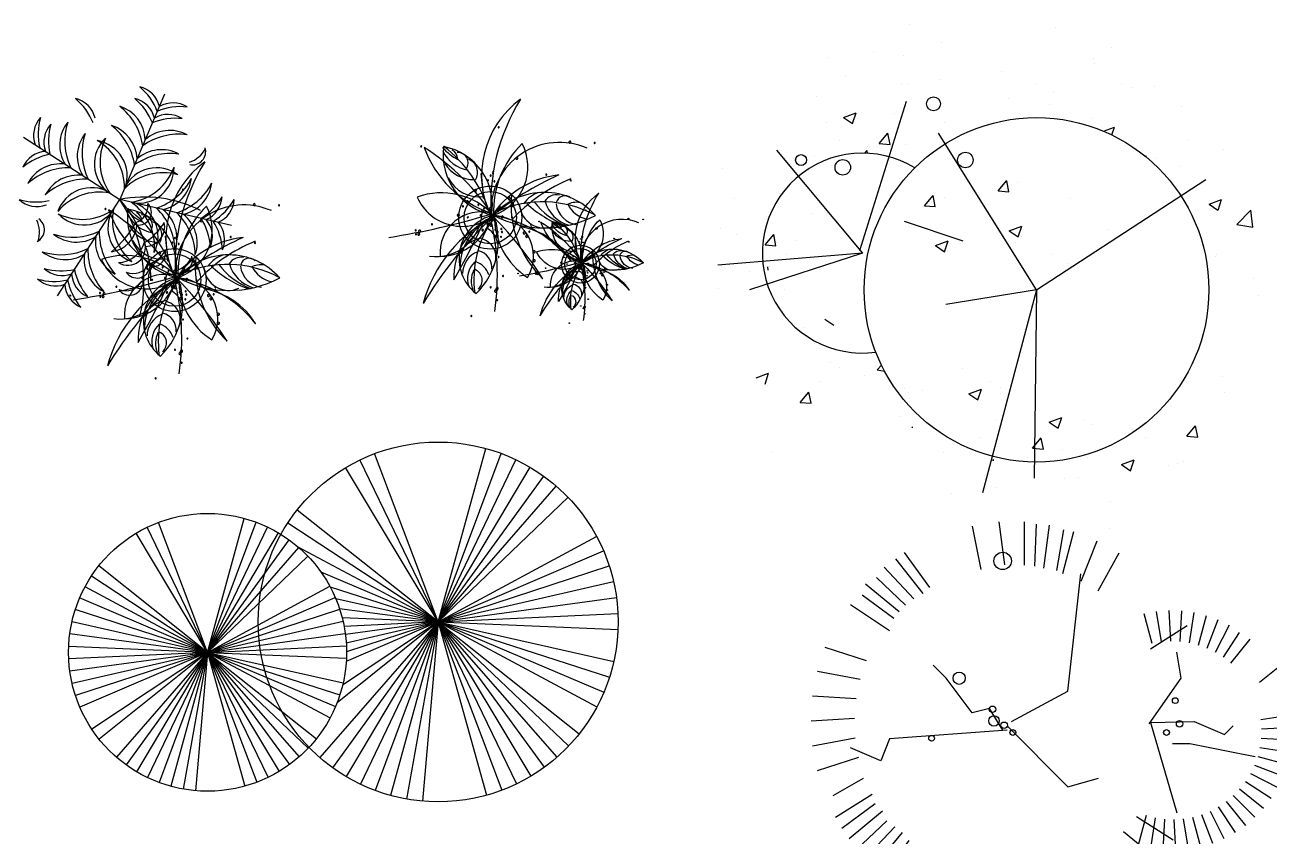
# Model space of a CAD drawing. Extents: x -42728 to 99010, y -18674 to 47645.
# Drawn here: x 42498 to 46015, y 3193 to 5488 of the extents above; entities that cross this region are included whole.
import ezdxf

# ---------------------------------------------------------------- set-up
doc = ezdxf.new("R2010")
doc.units = 0
doc.header["$LTSCALE"] = 100
doc.header["$MEASUREMENT"] = 0
doc.layers.get('0').update_dxf_attribs({"linetype": 'CONTINUOUS'})

# ---------------------------------------------------------------- blocks, each defined once
blk = doc.blocks.new('A$C11237E20')
for p in [(411.5, 805.9), (12.8, 684), (108.2, 235.3), (600.8, 434.4)]:
    blk.add_line(p, (284.8, 507.4))
for radius in [89.1, 73.9]:
    blk.add_circle((439.6, 279.6), radius)
for centre, radius, start, end in [((323.7, 753.4), 74.9, 13.29, 76.6243), ((233.6, 696.4), 168.5, 21.0763, 50.3794), ((51.8, 663.6), 168.5, 21.0763, 50.3794), ((141.9, 720.5), 74.9, 13.29, 76.6243), ((219.6, 663.5), 168.5, 21.0763, 50.3794), ((309.7, 720.5), 74.9, 13.29, 76.6243), ((434.8, 706.2), 74.9, 57.3757, 120.71), ((115.9, 689), 74.9, 137.3757, 200.71), ((222.5, 692.1), 168.5, 163.6206, 192.9237), ((177.5, 634.3), 173.8, 8.3712, 52.0366), ((253, 672.5), 103.7, 2.2489, 72.3937), ((420.8, 673.3), 74.9, 57.3757, 120.71), ((456.4, 601.8), 168.5, 83.6206, 112.9237), ((145, 670.1), 74.9, 137.3757, 200.71), ((251.5, 673.3), 168.5, 163.6206, 192.9237), ((218.8, 662.1), 103.7, 141.6063, 211.7511), ((302.8, 672.6), 173.8, 161.9634, 205.6288), ((230, 618.2), 103.7, 2.2489, 72.3937), ((154.4, 580), 173.8, 8.3712, 52.0366), ((442.4, 568.9), 168.5, 83.6206, 112.9237), ((268.2, 629.9), 103.7, 141.6063, 211.7511), ((352.2, 640.5), 173.8, 161.9634, 205.6288), ((313.9, 607.9), 101.1, 133.3654, 233.5741), ((144.9, 541.5), 152.9, 358.6665, 60.1878), ((204.5, 574.4), 101.1, 340.4259, 80.6346), ((381.7, 613.9), 152.9, 153.8122, 215.3335), ((450.7, 518.4), 173.8, 81.9634, 125.6288), ((425.7, 599.3), 103.7, 61.6063, 131.7511), ((79.2, 568.9), 74.9, 93.29, 156.6243), ((119.7, 470.3), 168.5, 101.0763, 130.3794), ((427.6, 464.1), 173.8, 81.9634, 125.6288), ((402.6, 544.9), 103.7, 61.6063, 131.7511), ((455.2, 689.6), 81.1, 288.7894, 332.382), ((490.2, 642.7), 37.3, 258.2525, 17.258), ((116.6, 504.8), 103.7, 82.2489, 152.3937), ((294.1, 651), 152.9, 278.6665, 340.1878), ((336.9, 598.1), 101.1, 260.4259, 0.6346), ((683.8, 397.9), 268.5, 126.2214, 205.7442), ((1003.9, 318), 563.1, 148.2288, 183.7368), ((141.1, 423.7), 173.8, 88.3712, 132.0366), ((166.1, 472.6), 103.7, 82.2489, 152.3937), ((190.6, 391.6), 173.8, 88.3712, 132.0366), ((406.5, 430.4), 152.9, 73.8122, 135.3335), ((388.8, 496.2), 101.1, 53.3654, 153.5741), ((333.7, 648.4), 173.8, 288.3712, 332.0366), ((384.5, 580.6), 103.7, 282.2489, 352.3937), ((204.8, 439.9), 101.1, 60.4259, 160.6346), ((226.9, 375.5), 152.9, 78.6665, 140.1878), ((391.2, 635.1), 173.8, 288.3712, 332.0366), ((463.7, 535), 1.5, 148.4593, 328.4593), ((463.7, 535), 1.5, 328.4593, 148.4593), ((442, 567.3), 103.7, 282.2489, 352.3937), ((47.5, 669), 168.5, 253.6206, 282.9237), ((50.7, 562.4), 74.9, 227.3757, 290.71), ((354.8, 169.2), 345.3, 62.8151, 101.6952), ((22.5, 275.1), 350.4, 0.3415, 41.5228), ((-72.2, 275.9), 425.4, 346.5101, 32.9603), ((230.2, 374.1), 152.9, 353.8122, 55.3335), ((291.8, 403), 101.1, 333.3654, 73.5741), ((314.1, 490.8), 50.6, 288.3306, 6.5602), ((337.5, 471.8), 36.5, 261.8721, 42.7743), ((427.3, 598.7), 168.5, 301.0763, 330.3794), ((499, 519.8), 74.9, 293.29, 356.6243), ((461.5, 590.8), 168.5, 301.0763, 330.3794), ((533.2, 511.9), 74.9, 293.29, 356.6243), ((664.9, 493), 3, 148.4593, 328.4593), ((664.9, 493), 3, 328.4593, 148.4593), ((178.3, 604.3), 152.9, 243.8122, 305.3335), ((184.3, 536.5), 101.1, 223.3654, 323.5741), ((244.3, 481), 1.5, 148.4593, 328.4593), ((244.3, 481), 1.5, 328.4593, 148.4593), ((352.3, 427.4), 101.1, 150.4259, 250.6346), ((542.5, 583.2), 308, 199.9097, 250.8455), ((-102.9, -75.3), 658.1, 32.5511, 57.2731), ((252.9, 478.3), 0, 71.36, 148.4593), ((416.7, 449.5), 152.9, 168.6665, 230.1878), ((408.6, 565.4), 135.4, 220.0749, 243.435), ((393.6, 509.8), 97.3, 205.746, 260.1708), ((479.9, 457.6), 173.7, 172.4616, 259.7299), ((277.3, 314.8), 168.4, 349.8417, 79.5972), ((82.5, 186.8), 370.9, 16.8196, 52.5364), ((319.5, 445.2), 28.1, 1.0903, 64.5831), ((347, 434.2), 29.8, 325.3379, 91.2746), ((267, 359.2), 173.8, 1.9634, 45.6288), ((342.3, 397.8), 103.7, 341.6063, 51.7511), ((635.5, 298.1), 194.2, 66.4071, 181.0106), ((324.4, 345.9), 173.8, 1.9634, 45.6288), ((718, 296.5), 269.3, 134.3089, 182.1128), ((401.6, 423), 144.4, 289.1364, 27.2853), ((399.8, 384.6), 103.7, 341.6063, 51.7511), ((735, 490.8), 1.5, 148.4593, 328.4593), ((735, 490.8), 1.5, 328.4593, 148.4593), ((-23.6, 414.8), 81.1, 341.618, 25.2106), ((34.5, 422.2), 37.3, 296.742, 55.7475), ((89, 573.1), 274, 308.861, 331.5993), ((249.7, 443), 84, 277.6328, 355.5523), ((392.6, 482.1), 95.1, 211.0347, 271.0265), ((270.9, 525.2), 162.2, 301.1058, 329.4241), ((355.4, 431), 56.4, 272.5966, 12.0135), ((364.5, 407.6), 39.4, 327.1964, 69.6471), ((514.6, 447.6), 3, 148.4593, 328.4593), ((514.6, 447.6), 3, 328.4593, 148.4593), ((372.8, 362.8), 168.5, 3.6206, 32.9237), ((471.9, 402.2), 74.9, 337.3757, 40.71), ((407, 354.9), 168.5, 3.6206, 32.9237), ((506.1, 394.3), 74.9, 337.3757, 40.71), ((151.7, 574.8), 173.8, 251.9634, 295.6288), ((162.2, 490.8), 103.7, 231.6063, 301.7511), ((319.5, 388.6), 103.7, 172.2489, 242.3937), ((400.6, 413.1), 173.8, 178.3712, 222.0366), ((406, 433.1), 94.5, 205.7785, 278.7621), ((-342.6, 295.3), 763.9, 2.8664, 8.1825), ((433.1, 385.5), 1.5, 328.4593, 148.4593), ((441.1, 398.5), 1.5, 148.4593, 328.4593), ((441.1, 398.5), 1.5, 328.4593, 148.4593), ((966.3, -349.1), 819.9, 113.9496, 129.7484), ((660.8, 142.6), 259, 96.0624, 147.6356), ((447.5, 404.7), 1.5, 148.4593, 328.4593), ((447.5, 404.7), 1.5, 328.4593, 148.4593), ((447.9, 409.6), 1.5, 148.4593, 328.4593), ((447.9, 409.6), 1.5, 328.4593, 148.4593), ((838.1, -32.5), 455, 111.9984, 137.9495), ((598.4, 401.3), 1.5, 148.4593, 328.4593), ((598.4, 401.3), 1.5, 328.4593, 148.4593), ((119.5, 525.3), 173.8, 251.9634, 295.6288), ((130.1, 441.3), 103.7, 231.6063, 301.7511), ((287.4, 339.2), 103.7, 172.2489, 242.3937), ((368.4, 363.7), 173.8, 178.3712, 222.0366), ((307.4, 371.3), 49.7, 238.0237, 18.1256), ((277, 410.1), 81.1, 272.903, 343.2464), ((342, 402), 81.1, 288.7894, 332.382), ((376.9, 355.1), 37.3, 258.2525, 17.258), ((397.5, 356.4), 3, 148.4593, 328.4593), ((397.5, 356.4), 3, 328.4593, 148.4593), ((433.1, 385.5), 1.5, 148.4593, 328.4593), ((451.4, 382), 1.5, 148.4593, 328.4593), ((451.4, 382), 1.5, 328.4593, 148.4593), ((667.2, 384.6), 1.5, 148.4593, 328.4593), ((667.2, 384.6), 1.5, 328.4593, 148.4593), ((301.4, 144.9), 204.6, 43.8434, 109.5624), ((360.4, 394.6), 139.6, 204.0419, 309.3639), ((321.8, 350), 51.9, 248.346, 331.8155), ((375.1, 324.3), 3, 148.4593, 328.4593), ((375.1, 324.3), 3, 328.4593, 148.4593), ((405.6, 315.7), 1.5, 328.4593, 148.4593), ((417.8, 383.1), 81.1, 288.7894, 332.382), ((452.8, 336.1), 37.3, 258.2525, 17.258), ((592.5, 158.5), 192.4, 41.4444, 138.2506), ((587.4, 12.2), 312, 62.1679, 113.9734), ((493, 333.5), 3, 148.4593, 328.4593), ((493, 333.5), 3, 328.4593, 148.4593), ((787.5, 316.6), 289.3, 174.2785, 226.5234), ((502.6, 320), 3, 148.4593, 328.4593), ((502.6, 320), 3, 328.4593, 148.4593), ((504, 314), 3, 328.4593, 148.4593), ((601.3, 273.2), 81.3, 106.9952, 145.8682), ((745.4, 530.4), 292.2, 226.2246, 250.6941), ((732.1, 453.7), 212.3, 217.5457, 248.6032), ((627.4, 303.5), 40.6, 80.0651, 146.374), ((690.3, 353.5), 99.8, 196.3014, 253.4979), ((693.5, 327.5), 68.4, 187.2078, 263.4167), ((650.4, 317), 24.5, 45.126, 167.7714), ((683.4, 262.7), 60.2, 79.9713, 118.1035), ((729.8, 353.3), 79.7, 206.6905, 257.7545), ((99.6, 444.4), 168.5, 253.6206, 282.9237), ((102.8, 337.9), 74.9, 227.3757, 290.71), ((122, 367.5), 74.9, 227.3757, 290.71), ((118.9, 474.1), 168.5, 253.6206, 282.9237), ((223.2, 301.8), 74.9, 183.29, 246.6243), ((-164.4, 2276.1), 2076.7, 278.7846, 286.8774), ((321.9, 342.2), 168.5, 191.0763, 220.3794), ((623.9, -64.9), 387.7, 115.9231, 164.7885), ((286.2, 300), 130.5, 262.0518, 358.1445), ((413, 180.7), 115.1, 74.3435, 185.3048), ((296.1, 321.4), 151.4, 270.8682, 346.1043), ((333.2, 322.5), 37, 214.1467, 349.9423), ((349.4, 286.5), 3, 148.4593, 328.4593), ((349.4, 286.5), 3, 328.4593, 148.4593), ((477.5, 163.7), 126.1, 103.0816, 231.7745), ((362.4, 311.7), 1.5, 148.4593, 328.4593), ((362.4, 311.7), 1.5, 328.4593, 148.4593), ((376.2, 280.3), 1.5, 328.4593, 148.4593), ((257.9, 212.7), 204.8, 313.7163, 21.1398), ((405.6, 315.7), 1.5, 148.4593, 328.4593), ((412.8, 285.9), 1.5, 148.4593, 328.4593), ((412.8, 285.9), 1.5, 328.4593, 148.4593), ((417.8, 298.1), 3, 148.4593, 328.4593), ((417.8, 298.1), 3, 328.4593, 148.4593), ((422.3, 305.5), 1.5, 148.4593, 328.4593), ((422.3, 305.5), 1.5, 328.4593, 148.4593), ((439.8, 305), 3, 148.4593, 328.4593), ((439.8, 305), 3, 328.4593, 148.4593), ((439.6, 279.6), 2.25, 328.4593, 148.4593), ((-259.6, 115.2), 719.4, 351.9265, 13.9643), ((447.5, 170.6), 114.5, 328.3058, 92.2309), ((593.6, 555.5), 305.3, 241.731, 297.9639), ((653.8, 280.6), 202, 178.7317, 237.3873), ((390.8, -67.1), 356.6, 38.9939, 79.7412), ((461.8, 299.1), 3, 148.4593, 328.4593), ((461.8, 299.1), 3, 328.4593, 148.4593), ((464, 302.8), 3, 148.4593, 328.4593), ((464, 302.8), 3, 328.4593, 148.4593), ((465.6, 309.5), 3, 148.4593, 328.4593), ((465.6, 309.5), 3, 328.4593, 148.4593), ((473.9, 281.5), 3, 148.4593, 328.4593), ((473.9, 281.5), 3, 328.4593, 148.4593), ((501.1, 280.1), 1.5, 328.4593, 148.4593), ((504, 314), 3, 148.4593, 328.4593), ((592.5, 320.8), 70.3, 183.9476, 294.0313), ((204, 272.1), 74.9, 183.29, 246.6243), ((302.6, 312.6), 168.5, 191.0763, 220.3794), ((1306.8, -608.5), 1238.5, 134.3735, 148.6008), ((275, 260.8), 1.5, 148.4593, 328.4593), ((275, 260.8), 1.5, 328.4593, 148.4593), ((301.1, 301.3), 51.9, 248.346, 331.8155), ((312.6, 273.8), 37, 214.1467, 349.9423), ((526.5, 110.3), 190.2, 117.3764, 182.1018), ((-1412.7, 1112.5), 2019.4, 330.0164, 335.322), ((501, 140.8), 146.5, 109.6336, 182.0887), ((376.2, 280.3), 1.5, 148.4593, 328.4593), ((687.5, 105.6), 294.1, 144.9005, 187.838), ((418, 244.4), 2.25, 328.4593, 148.4593), ((429.1, 270.8), 3, 148.4593, 328.4593), ((429.1, 270.8), 3, 328.4593, 148.4593), ((433.1, 260.7), 3, 148.4593, 328.4593), ((399, 195.3), 62.8, 357.8202, 60.1158), ((433.1, 260.7), 3, 328.4593, 148.4593), ((439.6, 279.6), 2.25, 148.4593, 328.4593), ((441.6, 258), 3, 148.4593, 328.4593), ((441.6, 258), 3, 148.4593, 328.4593), ((441.6, 258), 3, 328.4593, 148.4593), ((441.6, 258), 3, 328.4593, 148.4593), ((442, 281.3), 1.364242052659403e-13, 148.4593, 219.0143), ((445.8, 273.2), 3, 148.4593, 328.4593), ((445.8, 273.2), 3, 328.4593, 148.4593), ((-328.7, -481.4), 1089.5, 32.6651, 44.2438), ((454.2, 245.2), 1.5, 328.4593, 148.4593), ((455, 254.9), 1.5, 148.4593, 328.4593), ((455, 254.9), 1.5, 328.4593, 148.4593), ((455.8, 264.5), 1.5, 148.4593, 328.4593), ((455.8, 264.5), 1.5, 328.4593, 148.4593), ((470.9, 247.6), 1.5, 148.4593, 328.4593), ((470.9, 247.6), 1.5, 328.4593, 148.4593), ((501.1, 280.1), 1.5, 148.4593, 328.4593), ((488.4, 45.8), 211.4, 31.8212, 80.0446), ((554.9, 259.8), 1.5, 148.4593, 328.4593), ((554.9, 259.8), 1.5, 328.4593, 148.4593), ((555.2, 252), 1.5, 148.4593, 328.4593), ((555.2, 252), 1.5, 328.4593, 148.4593), ((145, 236.1), 1.5, 148.4593, 328.4593), ((145, 236.1), 1.5, 328.4593, 148.4593), ((228.6, 243.4), 1.5, 148.4593, 328.4593), ((228.6, 243.4), 1.5, 328.4593, 148.4593), ((229.6, 232.6), 1.5, 148.4593, 328.4593), ((229.6, 232.6), 1.5, 328.4593, 148.4593), ((237.5, 232.9), 3, 148.4593, 328.4593), ((237.5, 232.9), 3, 328.4593, 148.4593), ((240.2, 241.5), 3, 148.4593, 328.4593), ((240.2, 241.5), 3, 328.4593, 148.4593), ((428.2, 136.3), 86.2, 97.563, 156.5241), ((387, 235.5), 3, 148.4593, 328.4593), ((387, 235.5), 3, 328.4593, 148.4593), ((418, 244.4), 2.25, 148.4593, 328.4593), ((402.4, 167.6), 53.4, 327.7216, 73.4927), ((455.5, 226.5), 3, 148.4593, 328.4593), ((454.2, 245.2), 1.5, 148.4593, 328.4593), ((455.5, 226.5), 3, 328.4593, 148.4593), ((460.4, 238.8), 1.5, 148.4593, 328.4593), ((460.4, 238.8), 1.5, 328.4593, 148.4593), ((470, 225.3), 1.5, 148.4593, 328.4593), ((470, 225.3), 1.5, 328.4593, 148.4593), ((473.1, 238.7), 1.5, 148.4593, 328.4593), ((473.1, 238.7), 1.5, 328.4593, 148.4593), ((535.3, 236.1), 3, 148.4593, 328.4593), ((535.3, 236.1), 3, 328.4593, 148.4593), ((542.3, 226.8), 3, 148.4593, 328.4593), ((542.3, 226.8), 3, 328.4593, 148.4593), ((550.3, 239.7), 1.5, 148.4593, 328.4593), ((550.3, 239.7), 1.5, 328.4593, 148.4593), ((357, 182.5), 3, 148.4593, 328.4593), ((357, 182.5), 3, 328.4593, 148.4593), ((427.1, 121.7), 65.4, 110.2984, 180.074), ((395.6, 138.1), 48.8, 354.6741, 77.6203), ((457.2, 179.6), 3, 148.4593, 328.4593), ((457.2, 179.6), 3, 328.4593, 148.4593), ((563.9, 182.9), 3, 148.4593, 328.4593), ((563.9, 182.9), 3, 328.4593, 148.4593), ((441.5, 106.8), 66.2, 133.7603, 199.5182), ((378.9, 98.6), 59.9, 18.5253, 69.7706), ((463.1, 168.3), 1.5, 148.4593, 328.4593), ((463.1, 168.3), 1.5, 328.4593, 148.4593), ((563.6, 157.6), 3, 148.4593, 328.4593), ((563.6, 157.6), 3, 328.4593, 148.4593), ((668, 157.3), 0.75, 148.4593, 328.4593), ((668, 157.3), 0.75, 328.4593, 148.4593), ((464.7, 99.5), 78.8, 156.093, 198.7676), ((383.8, 102), 33.2, 311.4427, 66.2515), ((476, 114.5), 1.5, 148.4593, 328.4593), ((476, 114.5), 1.5, 328.4593, 148.4593), ((441, 82.5), 1.5, 148.4593, 328.4593), ((441, 82.5), 1.5, 328.4593, 148.4593), ((454.7, 71.5), 3, 148.4593, 328.4593), ((454.7, 71.5), 3, 328.4593, 148.4593), ((458.1, 77.1), 3, 148.4593, 328.4593), ((458.1, 77.1), 3, 328.4593, 148.4593), ((459.2, 78.9), 3, 148.4593, 328.4593), ((459.2, 78.9), 3, 328.4593, 148.4593), ((459.3, 45.8), 1.5, 148.4593, 328.4593), ((459.3, 45.8), 1.5, 328.4593, 148.4593), ((386.2, 1.5), 1.5, 148.4593, 328.4593), ((386.2, 1.5), 1.5, 328.4593, 148.4593)]:
    blk.add_arc(centre, radius, start, end)
blk = doc.blocks.new('A$C183E3019')
for radius in [89.1, 73.9]:
    blk.add_circle((286.8, 299.5), radius)
for centre, radius, start, end in [((531.1, 417.8), 268.5, 126.2214, 205.7442), ((851.2, 337.9), 563.1, 148.2288, 183.7368), ((310.9, 554.9), 1.5, 148.4593, 328.4593), ((310.9, 554.9), 1.5, 328.4593, 148.4593), ((91.6, 500.9), 1.5, 148.4593, 328.4593), ((91.6, 500.9), 1.5, 328.4593, 148.4593), ((389.7, 603.1), 308, 199.9097, 250.8455), ((-255.6, -55.4), 658.1, 32.5511, 57.2731), ((100.1, 498.2), 0, 71.36, 148.4593), ((255.8, 585.2), 135.4, 220.0749, 243.435), ((327.2, 477.4), 173.7, 172.4616, 259.7299), ((124.5, 334.6), 168.4, 349.8417, 79.5972), ((-70.3, 206.7), 370.9, 16.8196, 52.5364), ((482.7, 318), 194.2, 66.4071, 181.0106), ((565.3, 316.4), 269.3, 134.3089, 182.1128), ((248.9, 442.9), 144.4, 289.1364, 27.2853), ((512.2, 512.9), 3, 148.4593, 328.4593), ((512.2, 512.9), 3, 328.4593, 148.4593), ((582.2, 510.7), 1.5, 148.4593, 328.4593), ((582.2, 510.7), 1.5, 328.4593, 148.4593), ((240.9, 529.7), 97.3, 205.746, 260.1708), ((166.8, 465.1), 28.1, 1.0903, 64.5831), ((194.3, 454.1), 29.8, 325.3379, 91.2746), ((211.8, 427.5), 39.4, 327.1964, 69.6471), ((361.9, 467.5), 3, 148.4593, 328.4593), ((361.9, 467.5), 3, 328.4593, 148.4593), ((239.9, 502), 95.1, 211.0347, 271.0265), ((-495.4, 315.2), 763.9, 2.8664, 8.1825), ((294.7, 424.6), 1.5, 148.4593, 328.4593), ((294.7, 424.6), 1.5, 328.4593, 148.4593), ((295.2, 429.5), 1.5, 148.4593, 328.4593), ((295.2, 429.5), 1.5, 328.4593, 148.4593), ((445.7, 421.2), 1.5, 328.4593, 148.4593), ((253.3, 453), 94.5, 205.7785, 278.7621), ((280.4, 405.4), 1.5, 148.4593, 328.4593), ((280.4, 405.4), 1.5, 328.4593, 148.4593), ((288.3, 418.4), 1.5, 148.4593, 328.4593), ((288.3, 418.4), 1.5, 328.4593, 148.4593), ((813.5, -329.2), 819.9, 113.9496, 129.7484), ((508.1, 162.5), 259, 96.0624, 147.6356), ((298.6, 401.9), 1.5, 148.4593, 328.4593), ((298.6, 401.9), 1.5, 328.4593, 148.4593), ((685.3, -12.6), 455, 111.9984, 137.9495), ((445.7, 421.2), 1.5, 148.4593, 328.4593), ((514.5, 404.4), 1.5, 148.4593, 328.4593), ((514.5, 404.4), 1.5, 328.4593, 148.4593), ((148.6, 164.8), 204.6, 43.8434, 109.5624), ((207.6, 414.4), 139.6, 204.0419, 309.3639), ((244.7, 376.3), 3, 148.4593, 328.4593), ((244.7, 376.3), 3, 328.4593, 148.4593), ((439.7, 178.4), 192.4, 41.4444, 138.2506), ((340.3, 353.4), 3, 148.4593, 328.4593), ((340.3, 353.4), 3, 328.4593, 148.4593), ((634.8, 336.5), 289.3, 174.2785, 226.5234), ((448.6, 293.1), 81.3, 106.9952, 145.8682), ((474.7, 323.4), 40.6, 80.0651, 146.374), ((497.6, 336.9), 24.5, 45.126, 167.7714), ((209.6, 331.6), 1.5, 148.4593, 328.4593), ((209.6, 331.6), 1.5, 328.4593, 148.4593), ((222.4, 344.2), 3, 148.4593, 328.4593), ((222.4, 344.2), 3, 328.4593, 148.4593), ((252.9, 335.6), 1.5, 148.4593, 328.4593), ((252.9, 335.6), 1.5, 328.4593, 148.4593), ((265, 318), 3, 148.4593, 328.4593), ((265, 318), 3, 328.4593, 148.4593), ((269.6, 325.4), 1.5, 148.4593, 328.4593), ((269.6, 325.4), 1.5, 328.4593, 148.4593), ((287.1, 324.8), 3, 148.4593, 328.4593), ((287.1, 324.8), 3, 328.4593, 148.4593), ((309, 319), 3, 148.4593, 328.4593), ((309, 319), 3, 328.4593, 148.4593), ((434.6, 32.1), 312, 62.1679, 113.9734), ((311.3, 322.7), 3, 148.4593, 328.4593), ((311.3, 322.7), 3, 328.4593, 148.4593), ((312.8, 329.4), 3, 148.4593, 328.4593), ((312.8, 329.4), 3, 328.4593, 148.4593), ((349.8, 339.8), 3, 148.4593, 328.4593), ((349.8, 339.8), 3, 328.4593, 148.4593), ((351.3, 333.9), 3, 148.4593, 328.4593), ((351.3, 333.9), 3, 328.4593, 148.4593), ((439.8, 340.7), 70.3, 183.9476, 294.0313), ((592.6, 550.3), 292.2, 226.2246, 250.6941), ((579.3, 473.6), 212.3, 217.5457, 248.6032), ((537.6, 373.4), 99.8, 196.3014, 253.4979), ((540.7, 347.4), 68.4, 187.2078, 263.4167), ((530.7, 282.6), 60.2, 79.9713, 118.1035), ((577, 373.2), 79.7, 206.6905, 257.7545), ((-317.2, 2296), 2076.7, 278.7846, 286.8774), ((471.1, -45.1), 387.7, 115.9231, 164.7885), ((1154.1, -588.6), 1238.5, 134.3735, 148.6008), ((133.5, 319.9), 130.5, 262.0518, 358.1445), ((122.3, 280.7), 1.5, 148.4593, 328.4593), ((122.3, 280.7), 1.5, 328.4593, 148.4593), ((260.2, 200.6), 115.1, 74.3435, 185.3048), ((143.3, 341.3), 151.4, 270.8682, 346.1043), ((373.8, 130.2), 190.2, 117.3764, 182.1018), ((-1565.4, 1132.4), 2019.4, 330.0164, 335.322), ((196.7, 306.4), 3, 148.4593, 328.4593), ((196.7, 306.4), 3, 328.4593, 148.4593), ((324.8, 183.6), 126.1, 103.0816, 231.7745), ((348.3, 160.7), 146.5, 109.6336, 182.0887), ((223.5, 300.2), 1.5, 148.4593, 328.4593), ((223.5, 300.2), 1.5, 328.4593, 148.4593), ((534.7, 125.5), 294.1, 144.9005, 187.838), ((105.1, 232.6), 204.8, 313.7163, 21.1398), ((260, 305.8), 1.5, 148.4593, 328.4593), ((260, 305.8), 1.5, 328.4593, 148.4593), ((276.3, 290.7), 3, 148.4593, 328.4593), ((276.3, 290.7), 3, 328.4593, 148.4593), ((280.3, 280.6), 3, 148.4593, 328.4593), ((280.3, 280.6), 3, 328.4593, 148.4593), ((286.8, 299.5), 2.25, 148.4593, 328.4593), ((286.8, 299.5), 2.25, 328.4593, 148.4593), ((-412.4, 135.1), 719.4, 351.9265, 13.9643), ((289.3, 301.2), 1.364242052659403e-13, 148.4593, 219.0143), ((293.1, 293.1), 3, 148.4593, 328.4593), ((294.7, 190.5), 114.5, 328.3058, 92.2309), ((293.1, 293.1), 3, 328.4593, 148.4593), ((440.8, 575.4), 305.3, 241.731, 297.9639), ((501, 300.5), 202, 178.7317, 237.3873), ((-481.4, -461.5), 1089.5, 32.6651, 44.2438), ((238.1, -47.2), 356.6, 38.9939, 79.7412), ((303.1, 284.4), 1.5, 148.4593, 328.4593), ((303.1, 284.4), 1.5, 328.4593, 148.4593), ((321.1, 301.4), 3, 148.4593, 328.4593), ((321.1, 301.4), 3, 328.4593, 148.4593), ((348.3, 300), 1.5, 148.4593, 328.4593), ((348.3, 300), 1.5, 328.4593, 148.4593), ((75.9, 263.3), 1.5, 148.4593, 328.4593), ((75.9, 263.3), 1.5, 328.4593, 148.4593), ((76.9, 252.5), 1.5, 148.4593, 328.4593), ((76.9, 252.5), 1.5, 328.4593, 148.4593), ((84.7, 252.8), 3, 148.4593, 328.4593), ((84.7, 252.8), 3, 328.4593, 148.4593), ((87.4, 261.3), 3, 148.4593, 328.4593), ((87.4, 261.3), 3, 328.4593, 148.4593), ((234.2, 255.3), 3, 148.4593, 328.4593), ((234.2, 255.3), 3, 328.4593, 148.4593), ((265.2, 264.3), 2.25, 148.4593, 328.4593), ((265.2, 264.3), 2.25, 328.4593, 148.4593), ((246.3, 215.2), 62.8, 357.8202, 60.1158), ((288.8, 277.9), 3, 148.4593, 328.4593), ((288.8, 277.9), 3, 148.4593, 328.4593), ((288.8, 277.9), 3, 328.4593, 148.4593), ((288.8, 277.9), 3, 328.4593, 148.4593), ((302.7, 246.4), 3, 148.4593, 328.4593), ((301.4, 265.1), 1.5, 148.4593, 328.4593), ((301.4, 265.1), 1.5, 328.4593, 148.4593), ((302.7, 246.4), 3, 328.4593, 148.4593), ((302.2, 274.8), 1.5, 148.4593, 328.4593), ((302.2, 274.8), 1.5, 328.4593, 148.4593), ((307.7, 258.7), 1.5, 148.4593, 328.4593), ((307.7, 258.7), 1.5, 328.4593, 148.4593), ((317.2, 245.2), 1.5, 328.4593, 148.4593), ((318.2, 267.5), 1.5, 148.4593, 328.4593), ((318.2, 267.5), 1.5, 328.4593, 148.4593), ((320.3, 258.5), 1.5, 148.4593, 328.4593), ((320.3, 258.5), 1.5, 328.4593, 148.4593), ((335.6, 65.7), 211.4, 31.8212, 80.0446), ((382.6, 256), 3, 148.4593, 328.4593), ((382.6, 256), 3, 328.4593, 148.4593), ((389.6, 246.6), 3, 148.4593, 328.4593), ((389.6, 246.6), 3, 328.4593, 148.4593), ((397.5, 259.6), 1.5, 148.4593, 328.4593), ((397.5, 259.6), 1.5, 328.4593, 148.4593), ((402.2, 279.7), 1.5, 148.4593, 328.4593), ((402.2, 279.7), 1.5, 328.4593, 148.4593), ((402.5, 271.8), 1.5, 148.4593, 328.4593), ((402.5, 271.8), 1.5, 328.4593, 148.4593), ((275.5, 156.2), 86.2, 97.563, 156.5241), ((249.7, 187.5), 53.4, 327.7216, 73.4927), ((317.2, 245.2), 1.5, 148.4593, 328.4593), ((204.2, 202.4), 3, 148.4593, 328.4593), ((204.2, 202.4), 3, 328.4593, 148.4593), ((274.3, 141.6), 65.4, 110.2984, 180.074), ((242.9, 158), 48.8, 354.6741, 77.6203), ((304.5, 199.5), 3, 148.4593, 328.4593), ((304.5, 199.5), 3, 328.4593, 148.4593), ((310.3, 188.2), 1.5, 148.4593, 328.4593), ((310.3, 188.2), 1.5, 328.4593, 148.4593), ((410.9, 177.5), 3, 148.4593, 328.4593), ((411.1, 202.8), 3, 148.4593, 328.4593), ((410.9, 177.5), 3, 328.4593, 148.4593), ((411.1, 202.8), 3, 328.4593, 148.4593), ((515.3, 177.1), 0.75, 148.4593, 328.4593), ((515.3, 177.1), 0.75, 328.4593, 148.4593), ((288.7, 126.7), 66.2, 133.7603, 199.5182), ((312, 119.4), 78.8, 156.093, 198.7676), ((231, 121.9), 33.2, 311.4427, 66.2515), ((226.1, 118.5), 59.9, 18.5253, 69.7706), ((323.2, 134.4), 1.5, 148.4593, 328.4593), ((323.2, 134.4), 1.5, 328.4593, 148.4593), ((288.3, 102.4), 1.5, 148.4593, 328.4593), ((288.3, 102.4), 1.5, 328.4593, 148.4593), ((301.9, 91.4), 3, 148.4593, 328.4593), ((301.9, 91.4), 3, 328.4593, 148.4593), ((305.4, 97), 3, 148.4593, 328.4593), ((305.4, 97), 3, 328.4593, 148.4593), ((306.5, 98.8), 3, 148.4593, 328.4593), ((306.5, 98.8), 3, 328.4593, 148.4593), ((306.5, 65.7), 1.5, 148.4593, 328.4593), ((306.5, 65.7), 1.5, 328.4593, 148.4593), ((233.4, 21.3), 1.5, 148.4593, 328.4593), ((233.4, 21.3), 1.5, 328.4593, 148.4593)]:
    blk.add_arc(centre, radius, start, end)
at = {"extrusion": (0, 0, -1)}
for centre, major_axis, start_param, end_param in [((688.6, 238.7), (113.9, 113.9), 3.477669, 4.865604), ((880.6, 190.8), (238.9, 238.9), 3.861771, 4.481503), ((556.5, 321), (0.636, 0.636), 1.335886, 4.477479), ((556.5, 321), (0.636, 0.636), 4.477479, 7.619072), ((424.9, 288.6), (0.636, 0.636), 1.335886, 4.477479), ((424.9, 288.6), (0.636, 0.636), 4.477479, 7.619072), ((603.8, 349.9), (130.7, 130.7), 2.690503, 3.579502), ((216.5, -45.2), (279.2, 279.2), -0.214206, 0.217275), ((566.2, 274.6), (73.7, 73.7), 2.535441, 4.05856), ((523.4, 339.2), (57.4, 57.4), 2.819841, 3.227552), ((523.4, 339.2), (57.4, 57.4), 2.819841, 3.227552), ((444.7, 188.9), (71.4, 71.4), -0.603835, 0.962694), ((327.8, 112.1), (157.4, 157.4), -0.131535, 0.491841), ((470, 267.1), (11.9, 11.9), -0.34179, 0.766368), ((659.6, 178.9), (82.4, 82.4), 3.909352, 5.909562), ((709.1, 177.9), (114.2, 114.2), 3.890116, 4.724451), ((519.3, 253.8), (61.3, 61.3), 0.30918, 2.022202), ((677.2, 295.8), (1.27, 1.27), 1.335886, 4.477479), ((677.2, 295.8), (1.27, 1.27), 4.477479, 7.619072), ((719.3, 294.5), (-0.636, 0.636), 2.906683, 6.048275), ((719.3, 294.5), (0.636, 0.636), 4.477479, 7.619072), ((514.4, 305.9), (41.3, 41.3), 2.527747, 3.477639), ((513.8, 289.3), (40.4, 40.4), 2.338278, 3.385333), ((486.5, 260.6), (12.6, 12.6), -0.807644, 1.390365), ((497, 244.6), (16.7, 16.7), -0.430173, 1.357929), ((547, 245.8), (0.636, 0.636), 1.335886, 4.477479), ((547, 245.8), (0.636, 0.636), 4.477479, 7.619072), ((587.1, 268.6), (1.27, 1.27), 1.335886, 4.477479), ((587.1, 268.6), (1.27, 1.27), 4.477479, 7.619072), ((459.1, 86.9), (86.8, 86.8), -1.126827, 0.020186), ((521.9, 259.9), (40.1, 40.1), 2.203266, 3.477072), ((542, 167.8), (37.8, 37.8), 4.477479, 10.760664), ((542, 167.8), (31.3, 31.3), 4.477479, 10.760664), ((516.7, 213.9), (1.27, 1.27), 1.335886, 4.477479), ((516.7, 213.9), (1.27, 1.27), 4.477479, 7.619072), ((72.7, 177.2), (324.1, 324.1), 0.642587, 0.73537), ((538.2, 231.3), (-0.636, 0.636), 2.906683, 6.048275), ((538.2, 231.3), (0.636, 0.636), 4.477479, 7.619072), ((542.9, 239.1), (-0.636, 0.636), 2.906683, 6.048275), ((542.9, 239.1), (0.636, 0.636), 4.477479, 7.619072), ((858, -209.5), (347.9, 347.9), -1.479139, -1.203398), ((674.8, 85.6), (109.9, 109.9), 4.491856, 5.391977), ((546.8, 242.9), (0.636, 0.636), 1.335886, 4.477479), ((546.8, 242.9), (-0.636, 0.636), 6.048275, 9.189868), ((549.1, 229.2), (0.636, 0.636), 1.335886, 4.477479), ((549.1, 229.2), (-0.636, 0.636), 6.048275, 9.189868), ((781.1, -19.5), (193, 193), 4.660911, 5.113842), ((637.3, 240.8), (0.636, 0.636), 1.335886, 4.477479), ((637.3, 240.8), (0.636, 0.636), 4.477479, 7.619072), ((678.6, 230.8), (0.636, 0.636), 1.335886, 4.477479), ((678.6, 230.8), (0.636, 0.636), 4.477479, 7.619072), ((494.5, 236.8), (59.2, 59.2), 1.669165, 3.50738), ((450, 180), (55.4, 55.4), 0.817783, 2.494916), ((526.1, 108.4), (48.8, 48.8), 3.834405, 5.771045), ((495.7, 187.1), (0.636, 0.636), 1.335886, 4.477479), ((495.7, 187.1), (-0.636, 0.636), 6.048275, 9.189868), ((503.4, 194.6), (1.27, 1.27), 1.335886, 4.477479), ((503.4, 194.6), (1.27, 1.27), 4.477479, 7.619072), ((521.7, 189.5), (0.636, 0.636), 1.335886, 4.477479), ((521.7, 189.5), (0.636, 0.636), 4.477479, 7.619072), ((528.9, 178.9), (1.27, 1.27), 1.335886, 4.477479), ((528.9, 178.9), (1.27, 1.27), 4.477479, 7.619072), ((531.7, 183.3), (0.636, 0.636), 1.335886, 4.477479), ((531.7, 183.3), (0.636, 0.636), 4.477479, 7.619072), ((542.2, 183), (1.27, 1.27), 1.335886, 4.477479), ((542.2, 183), (1.27, 1.27), 4.477479, 7.619072), ((633.8, 95.1), (81.6, 81.6), 4.655656, 6.345242), ((555.3, 179.5), (1.27, 1.27), 1.335886, 4.477479), ((555.3, 179.5), (1.27, 1.27), 4.477479, 7.619072), ((630.7, 7.4), (132.4, 132.4), -1.203813, -0.299637), ((556.7, 181.7), (1.27, 1.27), 1.335886, 4.477479), ((556.7, 181.7), (1.27, 1.27), 4.477479, 7.619072), ((557.6, 185.7), (1.27, 1.27), 1.335886, 4.477479), ((557.6, 185.7), (1.27, 1.27), 4.477479, 7.619072), ((574.1, 200.1), (1.27, 1.27), 1.335886, 4.477479), ((574.1, 200.1), (1.27, 1.27), 4.477479, 7.619072), ((750.8, 190), (122.7, 122.7), 3.115004, 4.02685), ((579.8, 192), (1.27, 1.27), 1.335886, 4.477479), ((579.8, 192), (1.27, 1.27), 4.477479, 7.619072), ((580.7, 188.4), (1.27, 1.27), 1.335886, 4.477479), ((580.7, 188.4), (1.27, 1.27), 4.477479, 7.619072), ((633.8, 192.5), (29.8, 29.8), 1.93677, 3.858093), ((639.1, 163.9), (34.5, 34.5), 4.522702, 5.201166), ((725.5, 318.3), (124, 124), 2.693145, 3.12022), ((717.5, 272.2), (90.1, 90.1), 2.729639, 3.271696), ((654.7, 182.2), (17.2, 17.2), 4.513875, 5.671183), ((692.5, 212.1), (42.3, 42.3), 2.644211, 3.642477), ((694.4, 196.5), (29, 29), 2.471096, 3.801191), ((668.5, 190.2), (10.4, 10.4), 4.140419, 6.280986), ((688.3, 157.7), (25.6, 25.6), -1.275897, -0.610364), ((716.1, 212), (33.8, 33.8), 2.569918, 3.461154), ((365.3, 141.7), (0.636, 0.636), 1.335886, 4.477479), ((365.3, 141.7), (0.636, 0.636), 4.477479, 7.619072), ((179.6, 1365.7), (881.1, 881.1), 2.061628, 2.202874), ((415.4, 146.1), (-0.636, 0.636), 2.906683, 6.048275), ((415.4, 146.1), (0.636, 0.636), 4.477479, 7.619072), ((420.8, 139.8), (1.27, 1.27), 1.335886, 4.477479), ((420.8, 139.8), (1.27, 1.27), 4.477479, 7.619072), ((422.4, 144.9), (1.27, 1.27), 1.335886, 4.477479), ((422.4, 144.9), (1.27, 1.27), 4.477479, 7.619072), ((652.6, -38.9), (164.5, 164.5), 4.192482, 5.045343), ((1062.4, -365.1), (525.4, 525.4), 4.475011, 4.723323), ((443.3, 156.5), (0.636, 0.636), 1.335886, 4.477479), ((443.3, 156.5), (0.636, 0.636), 4.477479, 7.619072), ((455.9, 192.9), (64.2, 64.2), 1.027924, 2.341041), ((594.2, 66.2), (80.7, 80.7), 3.890308, 5.019979), ((-569.3, 667.5), (856.8, 856.8), 1.21611, 1.30871), ((564.8, 98.3), (53.5, 53.5), 3.023355, 5.269471), ((487.9, 171.9), (1.27, 1.27), 1.335886, 4.477479), ((487.9, 171.9), (1.27, 1.27), 4.477479, 7.619072), ((578.9, 84.5), (62.2, 62.2), 3.890536, 5.155117), ((504, 168.2), (0.636, 0.636), 1.335886, 4.477479), ((504, 168.2), (0.636, 0.636), 4.477479, 7.619072), ((510.5, 141.3), (1.27, 1.27), 1.335886, 4.477479), ((510.5, 141.3), (1.27, 1.27), 4.477479, 7.619072), ((690.7, 63.4), (124.8, 124.8), 3.790191, 4.539593), ((433, 127.7), (86.9, 86.9), 0.416439, 1.593202), ((526, 171.5), (0.636, 0.636), 1.335886, 4.477479), ((526, 171.5), (0.636, 0.636), 4.477479, 7.619072), ((529.1, 146.7), (0.955, 0.955), 1.335886, 4.477479), ((529.1, 146.7), (0.955, 0.955), 4.477479, 7.619072), ((535.7, 162.5), (1.27, 1.27), 1.335886, 4.477479), ((535.7, 162.5), (1.27, 1.27), 4.477479, 7.619072), ((538.1, 156.4), (1.27, 1.27), 1.335886, 4.477479), ((517.7, 117.2), (26.7, 26.7), -0.263821, 0.823443), ((538.1, 156.4), (1.27, 1.27), 4.477479, 7.619072), ((542, 167.8), (0.955, 0.955), 1.335886, 4.477479), ((542, 167.8), (0.955, 0.955), 4.477479, 7.619072), ((543.2, 154.8), (1.27, 1.27), 1.335886, 4.477479), ((543.2, 154.8), (1.27, 1.27), 1.335886, 4.477479), ((122.5, 69.2), (305.2, 305.2), 0.541676, 0.926307), ((543.2, 154.8), (1.27, 1.27), 4.477479, 7.619072), ((543.2, 154.8), (1.27, 1.27), 4.477479, 7.619072), ((545.8, 164), (1.27, 1.27), 1.335886, 4.477479), ((546.8, 102.4), (48.6, 48.6), -0.824335, 1.338567), ((545.8, 164), (1.27, 1.27), 4.477479, 7.619072), ((634.4, 333.3), (129.5, 129.5), 1.868132, 2.849581), ((670.5, 168.4), (85.7, 85.7), 2.925394, 3.949127), ((81.1, -288.8), (462.2, 462.2), 0.013198, 0.215284), ((550.8, 147.1), (0.636, 0.636), 1.335886, 4.477479), ((550.8, 147.1), (0.636, 0.636), 4.477479, 7.619072), ((551.3, 152.9), (0.636, 0.636), 1.335886, 4.477479), ((551.3, 152.9), (0.636, 0.636), 4.477479, 7.619072), ((551.8, 158.7), (0.636, 0.636), 1.335886, 4.477479), ((512.8, -40.3), (151.3, 151.3), -0.606348, 0.104825), ((551.8, 158.7), (-0.636, 0.636), 6.048275, 9.189868), ((554.5, 143.3), (0.636, 0.636), 1.335886, 4.477479), ((554.5, 143.3), (0.636, 0.636), 4.477479, 7.619072), ((560.8, 148.6), (0.636, 0.636), 1.335886, 4.477479), ((560.8, 148.6), (0.636, 0.636), 4.477479, 7.619072), ((562.6, 168.9), (1.27, 1.27), 1.335886, 4.477479), ((562.6, 168.9), (1.27, 1.27), 4.477479, 7.619072), ((562.1, 143.2), (0.636, 0.636), 1.335886, 4.477479), ((562.1, 143.2), (0.636, 0.636), 4.477479, 7.619072), ((578.9, 168.1), (0.636, 0.636), 1.335886, 4.477479), ((578.9, 168.1), (0.636, 0.636), 4.477479, 7.619072), ((578.9, 168.1), (0.636, 0.636), 4.477479, 7.619072), ((571.3, 27.5), (89.7, 89.7), -0.611644, 0.230014), ((599.5, 141.7), (1.27, 1.27), 1.335886, 4.477479), ((599.5, 141.7), (1.27, 1.27), 4.477479, 7.619072), ((608.4, 143.8), (0.636, 0.636), 1.335886, 4.477479), ((608.4, 143.8), (0.636, 0.636), 4.477479, 7.619072), ((611.2, 155.9), (0.636, 0.636), 1.335886, 4.477479), ((611.4, 151.2), (0.636, 0.636), 1.335886, 4.477479), ((611.2, 155.9), (0.636, 0.636), 4.477479, 7.619072), ((611.4, 151.2), (-0.636, 0.636), 6.048275, 9.189868), ((416.1, 139.6), (-0.636, 0.636), 2.906683, 6.048275), ((416.1, 139.6), (0.636, 0.636), 4.477479, 7.619072), ((535.2, 81.8), (36.6, 36.6), 4.336722, 5.365789), ((492.5, 109.5), (1.27, 1.27), 1.335886, 4.477479), ((492.5, 109.5), (1.27, 1.27), 4.477479, 7.619072), ((534.5, 73.1), (27.7, 27.7), 3.9257, 5.143513), ((515.7, 82.9), (20.7, 20.7), -0.569332, 0.878352), ((519.7, 100.6), (22.7, 22.7), -0.497292, 1.348763), ((551.6, 135.9), (1.27, 1.27), 1.335886, 4.477479), ((551.6, 135.9), (1.27, 1.27), 4.477479, 7.619072), ((552.6, 107.8), (1.27, 1.27), 1.335886, 4.477479), ((552.6, 107.8), (1.27, 1.27), 4.477479, 7.619072), ((560.3, 135.2), (0.636, 0.636), 1.335886, 4.477479), ((560.3, 135.2), (0.636, 0.636), 4.477479, 7.619072), ((603.7, 136.1), (1.27, 1.27), 1.335886, 4.477479), ((603.7, 136.1), (1.27, 1.27), 4.477479, 7.619072), ((616.6, 109.8), (1.27, 1.27), 1.335886, 4.477479), ((616.6, 109.8), (1.27, 1.27), 4.477479, 7.619072), ((543.2, 64.1), (28.1, 28.1), 3.586333, 4.734026), ((557.1, 59.7), (33.4, 33.4), 3.599435, 4.344247), ((508.5, 61.2), (14.1, 14.1), -0.370908, 1.632882), ((505.6, 59.2), (25.4, 25.4), -0.432328, 0.462072), ((556.1, 101), (0.636, 0.636), 1.335886, 4.477479), ((556.1, 101), (0.636, 0.636), 4.477479, 7.619072), ((616.5, 94.6), (1.27, 1.27), 1.335886, 4.477479), ((616.5, 94.6), (1.27, 1.27), 4.477479, 7.619072), ((679.1, 94.4), (0.318, 0.318), 1.335886, 4.477479), ((679.1, 94.4), (0.318, 0.318), 4.477479, 7.619072), ((542.9, 49.5), (0.636, 0.636), 1.335886, 4.477479), ((542.9, 49.5), (0.636, 0.636), 4.477479, 7.619072), ((551.1, 42.9), (1.27, 1.27), 1.335886, 4.477479), ((551.1, 42.9), (1.27, 1.27), 4.477479, 7.619072), ((553.1, 46.3), (1.27, 1.27), 1.335886, 4.477479), ((553.1, 46.3), (1.27, 1.27), 4.477479, 7.619072), ((553.8, 47.4), (1.27, 1.27), 1.335886, 4.477479), ((553.8, 47.4), (1.27, 1.27), 4.477479, 7.619072), ((563.9, 68.7), (0.636, 0.636), 1.335886, 4.477479), ((563.9, 68.7), (0.636, 0.636), 4.477479, 7.619072), ((510, 0.9), (-0.636, 0.636), 2.906683, 6.048275), ((510, 0.9), (0.636, 0.636), 4.477479, 7.619072), ((553.9, 27.5), (-0.636, 0.636), 2.906683, 6.048275), ((553.9, 27.5), (0.636, 0.636), 4.477479, 7.619072)]:
    blk.add_ellipse(centre, major_axis=major_axis, ratio=1, start_param=start_param, end_param=end_param, dxfattribs=at)
blk = doc.blocks.new('A$C64CD15F4')
for p, q in [((543.3, 1511.9), (543.3, 1511.9)), ((954.8, 1504.6), (954.8, 1504.6)), ((634, 1462.4), (634, 1462.4)), ((1112.7, 1448.9), (1112.7, 1448.9)), ((314.4, 1420.3), (314.4, 1420.3)), ((441.6, 1437), (441.6, 1437)), ((524, 1426.4), (524, 1426.4)), ((1061.8, 1416.6), (1061.8, 1416.6)), ((801, 1380.9), (801, 1380.9)), ((1066.4, 1403.5), (1066.4, 1403.5)), ((359.9, 1369.7), (359.9, 1369.7)), ((520.1, 1347.2), (520.1, 1347.2)), ((537.1, 1342.8), (537.1, 1342.8)), ((631.1, 1358.2), (631.1, 1358.2)), ((902.3, 1346.7), (902.3, 1346.7)), ((1140.7, 1346.3), (1140.7, 1346.3)), ((1234.4, 1337.4), (1234.4, 1337.4)), ((280.5, 1310.3), (280.5, 1310.3)), ((821.2, 1304.3), (821.2, 1304.3)), ((948.3, 1321), (948.3, 1321)), ((1173.5, 1335.3), (1173.5, 1335.3)), ((402.1, 873.2), (533.8, 1295.7)), ((938.1, 1286.6), (938.1, 1286.6)), ((1312.2, 1280.1), (1312.2, 1280.1)), ((307.9, 1236.7), (307.9, 1236.7)), ((355.7, 1249.8), (391.3, 1263.5)), ((355.7, 1249.8), (381, 1232.8)), ((381, 1232.8), (391.3, 1263.5)), ((500.3, 1262), (500.3, 1262)), ((641.9, 1235.7), (641.9, 1235.7)), ((1055.6, 1247.5), (1055.6, 1247.5)), ((456.9, 1176.5), (481.4, 1205.7)), ((487.3, 1173.8), (481.4, 1205.6)), ((901.2, 762.4), (623.9, 1205.6)), ((1091, 1211.1), (1121.3, 1222.8)), ((1113.9, 1200.7), (1121.3, 1222.8)), ((345.6, 1184.8), (345.6, 1184.8)), ((422.9, 1168.2), (422.9, 1168.2)), ((456.9, 1176.5), (487.3, 1173.8)), ((531, 1173.7), (531, 1173.7)), ((1327.9, 1188.2), (1327.9, 1188.2)), ((166.4, 1157.2), (409, 866.3)), ((274.4, 1141.2), (274.4, 1141.2)), ((415.7, 1149), (422.6, 1156.2)), ((423.5, 1148.7), (422.6, 1156.2)), ((1208.8, 1140.3), (1210.2, 1141.9)), ((1210.8, 1138.6), (1210.2, 1141.9)), ((1236.5, 1133.8), (1236.5, 1133.8)), ((1428.4, 1159.6), (1428.4, 1159.6)), ((13.5, 1105.4), (13.5, 1105.4)), ((1306, 1110.9), (1306, 1110.9)), ((792.4, 1042), (816.9, 1071.2)), ((822.8, 1039.3), (816.9, 1071.1)), ((848.8, 1065.2), (848.8, 1065.2)), ((901.2, 762.4), (1379.6, 1074.1)), ((174.3, 1036.3), (174.3, 1036.3)), ((584.4, 1000.4), (608.9, 1029.6)), ((614.8, 997.7), (608.9, 1029.6)), ((640.8, 1023.7), (640.8, 1023.7)), ((792.4, 1042), (822.8, 1039.3)), ((47.1, 1019.6), (47.1, 1019.6)), ((584.4, 1000.4), (614.8, 997.8)), ((996.4, 1019.9), (996.4, 1019.9)), ((1389, 1004.6), (1424.6, 1018.3)), ((1389, 1004.6), (1414.2, 987.6)), ((1414.3, 987.6), (1424.6, 1018.3)), ((1467.4, 946.8), (1506.9, 988)), ((1512.6, 939.8), (1506.9, 988)), ((265.5, 977.8), (265.5, 977.8)), ((526.9, 956.3), (693.3, 900.9)), ((7.4, 936.3), (7.4, 936.3)), ((52.8, 920.1), (52.8, 920.1)), ((134.2, 889.8), (158.7, 919)), ((164.5, 887.1), (158.7, 919)), ((824.1, 928.9), (859.7, 942.6)), ((824.1, 928.9), (849.4, 911.9)), ((836.8, 930.2), (836.8, 930.2)), ((849.4, 911.9), (859.7, 942.6)), ((1103.4, 931.9), (1103.4, 931.9)), ((1467.4, 946.8), (1512.6, 939.8)), ((134.1, 889.8), (164.5, 887.2)), ((222.4, 901.4), (222.4, 901.4)), ((616.1, 887.4), (651.7, 901)), ((616.1, 887.4), (641.4, 870.3)), ((628.8, 888.7), (628.8, 888.7)), ((641.4, 870.3), (651.7, 901)), ((842.6, 896.1), (842.6, 896.1)), ((858, 913.3), (858, 913.3)), ((409, 866.3), (0, 831.7)), ((409, 866.3), (90.1, 762.4)), ((193.3, 861.1), (193.3, 861.1)), ((650, 871.8), (650, 871.8)), ((943.9, 862), (943.9, 862)), ((1407.4, 856.5), (1407.4, 856.5)), ((1408.7, 862.8), (1408.7, 862.8)), ((40.7, 836), (40.7, 836)), ((90.9, 815.4), (90.9, 815.4)), ((141.6, 827.3), (141.9, 827.6)), ((143, 818.2), (141.9, 827.6)), ((145.9, 828.1), (145.9, 828.1)), ((293.5, 827.1), (293.5, 827.1)), ((989.9, 836.2), (989.9, 836.2)), ((1515.8, 794.6), (1515.8, 794.6)), ((1.2, 767.2), (1.2, 767.2)), ((189.1, 764.3), (189.1, 764.3)), ((901.2, 762.4), (644.7, 720.9)), ((901.2, 762.4), (748.7, 187.7)), ((901.2, 762.4), (894.3, 229.2)), ((1529.1, 745), (1529.1, 745)), ((302.6, 679.3), (327.9, 662.2)), ((222.4, 653.1), (222.4, 653.1)), ((222.9, 650.4), (222.9, 650.4)), ((242, 656.9), (242, 656.9)), ((318.1, 557), (318.1, 557)), ((344.1, 541.6), (344.1, 541.6)), ((450.4, 536), (463.2, 549.3)), ((450.4, 536), (471.6, 532.7)), ((693.3, 538.6), (693.3, 538.6)), ((108.5, 513.1), (144.1, 526.7)), ((133.8, 496), (144.1, 526.7)), ((286.6, 502.8), (286.6, 502.8)), ((413.8, 519.5), (413.8, 519.5)), ((770.6, 503.8), (770.6, 503.8)), ((836.2, 523.1), (836.2, 523.1)), ((1426.9, 516.4), (1426.9, 516.4)), ((233.5, 444.1), (258, 473.3)), ((249.7, 464.7), (249.7, 464.7)), ((263.9, 441.5), (258, 473.3)), ((529.2, 481.9), (529.2, 481.9)), ((540, 472.2), (540, 472.2)), ((578.2, 478.5), (578.2, 478.5)), ((709.8, 467.8), (745.4, 481.5)), ((709.8, 467.8), (735.1, 450.8)), ((735.1, 450.8), (745.4, 481.5)), ((798.2, 487.4), (798.2, 487.4)), ((800.4, 470.4), (800.4, 470.4)), ((1433.8, 471.1), (1433.8, 471.1)), ((233.5, 444.1), (263.9, 441.5)), ((541.6, 454.9), (541.6, 454.9)), ((1281.3, 434.5), (1281.3, 434.5)), ((516, 405.1), (516, 405.1)), ((787.1, 393.6), (787.1, 393.6)), ((936.8, 387.9), (972.4, 401.6)), ((936.8, 387.9), (962.1, 370.9)), ((962.1, 370.9), (972.4, 401.6)), ((1035.2, 395.5), (1035.2, 395.5)), ((548.7, 373.2), (550.4, 375.1)), ((550.9, 371.9), (550.3, 375.1)), ((1058.3, 382.1), (1058.3, 382.1)), ((1326.6, 348.5), (1351.1, 377.7)), ((1357, 345.8), (1351.1, 377.7)), ((739, 344.6), (739, 344.6)), ((792, 318.3), (792, 318.3)), ((890.2, 314.1), (914.7, 343.3)), ((920.6, 311.4), (914.7, 343.2)), ((1208.7, 345), (1208.7, 345)), ((1326.6, 348.5), (1357, 345.9)), ((153, 302.4), (153, 302.4)), ((637, 303.4), (637, 303.4)), ((776.7, 279.7), (779.2, 282.3)), ((779.5, 279.1), (779.2, 282.3)), ((875.1, 286.7), (875.1, 286.7)), ((890.2, 314.1), (920.6, 311.4)), ((973.4, 311.9), (973.4, 311.9)), ((1044.7, 288.2), (1044.7, 288.2)), ((1067.5, 312), (1067.5, 312)), ((1141.8, 267.9), (1177.3, 281.5)), ((1167, 250.8), (1177.3, 281.5)), ((1141.8, 267.9), (1167, 250.8)), ((1275.2, 265.4), (1275.2, 265.4)), ((1300.1, 270.7), (1300.1, 270.7)), ((1315.8, 276.7), (1315.8, 276.7)), ((979.3, 228.5), (979.3, 228.5)), ((1018.6, 232.9), (1018.6, 232.9)), ((659.7, 186.4), (659.7, 186.4)), ((757.7, 197.1), (757.7, 197.1)), ((786.9, 203.1), (786.9, 203.1)), ((1109.7, 162.4), (1109.7, 162.4)), ((1107.7, 86.8), (1107.7, 86.8)), ((1012.4, 63.8), (1012.4, 63.8)), ((935.1, 0), (935.1, 0))]:
    blk.add_line(p, q)
for centre, radius in [((610.1, 1288.7), 19.6), ((901.2, 762.4), 487.2), ((235.7, 1129.5), 15.5), ((353.6, 1108.7), 21.9), ((700.2, 1129.5), 21.9)]:
    blk.add_circle(centre, radius)
blk.add_arc((409, 866.3), 282.8, 58.426, 277.7405)
blk = doc.blocks.new('A$C5F3C006E')
for p, q in [((455.6, 1142.5), (480.2, 1019.6)), ((547.5, 1033), (532.1, 1154.9)), ((603.2, 1031.9), (603.2, 1154.7)), ((636, 1148.6), (631.9, 1029.8)), ((658.3, 1023.8), (673.7, 1145.7)), ((713.9, 1132.2), (693.4, 1017.6)), ((712, 1008.8), (742.6, 1127.8)), ((763.4, 987.3), (808.6, 1101.5)), ((336.2, 969.1), (264, 1068.5)), ((811.7, 959.4), (870.8, 1067.1)), ((290.4, 937.3), (206.4, 1026.8)), ((238.3, 1050.3), (316.2, 952)), ((185.1, 997.1), (267, 919.3)), ((726.2, 675.6), (763.1, 1007.3)), ((249.1, 900), (154.4, 978.3)), ((111.3, 921.3), (221.9, 847.6)), ((144.1, 948), (234.2, 882.4)), ((964.6, 810.8), (942.1, 894.8)), ((990.6, 815.4), (977, 901.3)), ((1016.9, 817.2), (1012.4, 904)), ((1043.3, 816.3), (1047.9, 903.1)), ((1069.5, 812.6), (1083.1, 898.5)), ((1095.1, 806.3), (1117.6, 890.2)), ((959.5, 795.5), (1063.2, 861.3)), ((1119.9, 797.2), (1151.1, 878.4)), ((1143.6, 785.7), (1183.1, 863.1)), ((1209.9, 841.5), (1164.8, 771.9)), ((1186.8, 755.4), (1241.5, 822.9)), ((157.1, 761.4), (40.3, 799.4)), ((1045.9, 712.5), (1033.6, 786.2)), ((381.8, 712.5), (344.9, 749.4)), ((1328.7, 749.4), (1267.3, 700.2)), ((138.8, 708.8), (18.1, 731.8)), ((455.6, 614.2), (381.8, 712.5)), ((955.7, 583.5), (1045.9, 712.5)), ((566.3, 589.7), (726.2, 675.6)), ((127.2, 654.2), (4.6, 662)), ((122.6, 598.7), (0, 591)), ((504.8, 626.5), (455.6, 614.2)), ((541.7, 565.1), (504.8, 626.5)), ((1271.6, 595.8), (1357.5, 609.3)), ((554, 565.1), (221.9, 540.5)), ((554, 577.4), (726.2, 405.4)), ((959.8, 587.6), (1082.8, 589.7)), ((959.8, 587.6), (1033.6, 331.7)), ((1082.8, 589.7), (1168.9, 552.8)), ((1168.9, 552.8), (1193.5, 577.4)), ((1273.5, 569.5), (1360.3, 574)), ((125, 543), (4.3, 520)), ((221.9, 540.5), (197.4, 479.1)), ((1021.3, 528.2), (1070.5, 528.2)), ((1070.5, 528.2), (1193.5, 503.7)), ((1272.5, 543.1), (1359.3, 538.5)), ((197.4, 479.1), (111.3, 515.9)), ((1193.5, 503.7), (1255, 491.4)), ((1268.9, 516.9), (1354.7, 503.3)), ((134.3, 488.1), (17.5, 450.1)), ((1253.4, 466.5), (1334.6, 435.3)), ((1262.5, 491.3), (1346.4, 468.8)), ((62.1, 380.8), (148.2, 430)), ((726.2, 405.4), (812.2, 430)), ((1241.9, 442.8), (1319.3, 403.3)), ((1211.6, 399.6), (1279.1, 344.9)), ((1227.9, 420.4), (1300.7, 373)), ((173.1, 383.8), (69.4, 318)), ((86.7, 288.7), (181, 358.3)), ((1173.1, 363.7), (1227.7, 296.1)), ((1193.3, 380.6), (1254.7, 319.1)), ((202, 336.2), (107.4, 257.9)), ((919.9, 321.5), (1023.6, 255.7)), ((947.5, 323.9), (925, 240)), ((973.2, 317.5), (959.5, 231.7)), ((1078, 319.3), (1100.5, 235.4)), ((1103.4, 326.6), (1134.5, 245.5)), ((1127.9, 336.5), (1167.3, 259)), ((1151.2, 348.9), (1198.5, 276)), ((127.7, 227.3), (213.8, 309.2)), ((236.7, 292.5), (152.6, 203)), ((999.3, 313.8), (994.7, 227.1)), ((1025.7, 312.9), (1030.2, 226.1)), ((1052, 314.8), (1065.6, 228.9)), ((176.9, 178.1), (258.8, 276.4)), ((276.5, 253.6), (204.3, 154.2)), ((883.5, 279.3), (978.2, 201)), ((898.3, 137.2), (828.6, 219.1)), ((842.1, 242), (926.2, 152.5)), ((369.2, 192.1), (324, 77.8)), ((747, 184.3), (806.2, 76.7)), ((796.4, 210.2), (868.6, 110.8)), ((455.6, 24.6), (467.9, 147.4)), ((566.3, 12.3), (566.3, 147.4)), ((689.3, 0), (664.7, 147.4)), ((694.8, 164.9), (740, 50.7))]:
    blk.add_line(p, q)
for centre, radius in [((541.7, 1044.2), 24.6), ((418.7, 712.5), 17.4), ((513, 624.5), 9.16), ((1029.5, 649), 8.19), ((517.1, 591.7), 14.8), ((545.8, 579.4), 9.16), ((570.4, 558.9), 8.2), ((1004.9, 558.9), 8.19), ((1041.8, 583.5), 9.16), ((340.8, 542.6), 8.19)]:
    blk.add_circle(centre, radius)
blk = doc.blocks.new('A$C55830DB7')
for p, q in [((1044.7, 508.9), (864.9, 985)), ((1044.7, 508.9), (1179.1, 999.8)), ((1044.7, 508.9), (1222.5, 985.8)), ((1044.7, 508.9), (822.9, 967)), ((1044.7, 508.9), (1264.5, 967.9)), ((1044.7, 508.9), (782.7, 945.3)), ((1044.7, 508.9), (1304.8, 946.4)), ((1044.7, 508.9), (1343, 921.3)), ((1044.7, 508.9), (1378.7, 892.9)), ((1044.7, 508.9), (1411.8, 861.4)), ((1044.7, 508.9), (646.1, 825.4)), ((392.9, 422.9), (221.7, 776.6)), ((392.9, 422.9), (254.1, 790.5)), ((392.9, 422.9), (496.6, 801.9)), ((392.9, 422.9), (530.2, 791.1)), ((392.9, 422.9), (562.6, 777.3)), ((1044.7, 508.9), (619.4, 788.4)), ((392.9, 422.9), (190.7, 759.8)), ((392.9, 422.9), (593.7, 760.6)), ((392.9, 422.9), (623.2, 741.3)), ((1044.7, 508.9), (1492.3, 751)), ((392.9, 422.9), (650.8, 719.4)), ((1044.7, 508.9), (649.4, 720.6)), ((1044.7, 508.9), (1512.2, 709.9)), ((392.9, 422.9), (676.3, 695.1)), ((392.9, 422.9), (64.5, 638.7)), ((392.9, 422.9), (85.2, 667.3)), ((1044.7, 508.9), (713.9, 649.5)), ((1044.7, 508.9), (1528.4, 667.2)), ((392.9, 422.9), (46.5, 608.4)), ((392.9, 422.9), (738.5, 609.8)), ((1044.7, 508.9), (739.9, 607.3)), ((1044.7, 508.9), (1540.6, 623.2)), ((392.9, 422.9), (31.3, 576.6)), ((392.9, 422.9), (753.9, 578.1)), ((1044.7, 508.9), (755.5, 574.3)), ((1044.7, 508.9), (1548.9, 578.3)), ((392.9, 422.9), (19, 543.6)), ((392.9, 422.9), (766.3, 545.1)), ((1044.7, 508.9), (766, 546.1)), ((1044.7, 508.9), (1553.1, 532.8)), ((392.9, 422.9), (9.7, 509.6)), ((392.9, 422.9), (775.8, 511.2)), ((1044.7, 508.9), (710.6, 125)), ((1044.7, 508.9), (746.4, 96.6)), ((1044.7, 508.9), (758.9, 280)), ((1044.7, 508.9), (773.5, 520.5)), ((1044.7, 508.9), (774.6, 329.9)), ((1044.7, 508.9), (778.9, 496.4)), ((1044.7, 508.9), (782.6, 472.9)), ((1044.7, 508.9), (784.6, 71.5)), ((1044.7, 508.9), (784.9, 449.1)), ((1044.7, 508.9), (785, 397.3)), ((1044.7, 508.9), (785.8, 424.2)), ((1044.7, 508.9), (824.8, 49.9)), ((1044.7, 508.9), (866.9, 32.1)), ((1044.7, 508.9), (910.3, 18.1)), ((1044.7, 508.9), (954.9, 8)), ((1044.7, 508.9), (1000.1, 2)), ((1044.7, 508.9), (1541.1, 396.7)), ((1044.7, 508.9), (1529, 352.7)), ((1044.7, 508.9), (1513.1, 309.9)), ((1044.7, 508.9), (1493.4, 268.7)), ((1044.7, 508.9), (1443.2, 192.5)), ((1044.7, 508.9), (1413.3, 158)), ((1044.7, 508.9), (1380.3, 126.4)), ((1044.7, 508.9), (1344.7, 97.8)), ((1044.7, 508.9), (1306.6, 72.6)), ((1044.7, 508.9), (1266.5, 50.9)), ((1044.7, 508.9), (1224.5, 32.8)), ((1044.7, 508.9), (1181.1, 18.6)), ((1044.7, 508.9), (1553.2, 487.2)), ((392.9, 422.9), (3.4, 474.9)), ((392.9, 422.9), (782.1, 476.5)), ((392.9, 422.9), (0.4, 439.7)), ((392.9, 422.9), (0.4, 404.5)), ((392.9, 422.9), (3.7, 369.4)), ((392.9, 422.9), (10, 334.7)), ((392.9, 422.9), (19.5, 300.7)), ((392.9, 422.9), (31.9, 267.8)), ((392.9, 422.9), (65.4, 205.8)), ((392.9, 422.9), (86.2, 177.3)), ((392.9, 422.9), (135, 126.5)), ((392.9, 422.9), (162.6, 104.6)), ((392.9, 422.9), (192.1, 85.2)), ((392.9, 422.9), (223.2, 68.6)), ((392.9, 422.9), (255.6, 54.8)), ((392.9, 422.9), (289.2, 44)), ((392.9, 422.9), (323.6, 36.2)), ((392.9, 422.9), (358.5, 31.5)), ((392.9, 422.9), (785.4, 441.4)), ((392.9, 422.9), (785.4, 406.1)), ((392.9, 422.9), (766.8, 302.3)), ((392.9, 422.9), (776.1, 336.3)), ((392.9, 422.9), (595.1, 86.1)), ((392.9, 422.9), (624.5, 105.6)), ((392.9, 422.9), (652, 127.6)), ((392.9, 422.9), (677.5, 152)), ((392.9, 422.9), (700.6, 178.6)), ((392.9, 422.9), (739.3, 237.5)), ((392.9, 422.9), (754.5, 269.3)), ((392.9, 422.9), (498.2, 44.4)), ((392.9, 422.9), (531.7, 55.4)), ((392.9, 422.9), (564.1, 69.3))]:
    blk.add_line(p, q)
for centre, radius in [((1044.7, 508.9), 508.9), ((392.9, 422.9), 392.9)]:
    blk.add_circle(centre, radius)

msp = doc.modelspace()

# ---------------------------------------------------------------- block references
for name, p in [('A$C64CD15F4', (44456.59763, 3976.11074)), ('A$C11237E20', (42481.83647, 4486.39895)), ('A$C183E3019', (43526.85486, 4643.28428)), ('A$C55830DB7', (42621.8078, 3290.19219)), ('A$C5F3C006E', (44720.4838, 2927.44977))]:
    msp.add_blockref(name, p)

doc.saveas('drawing.dxf')
